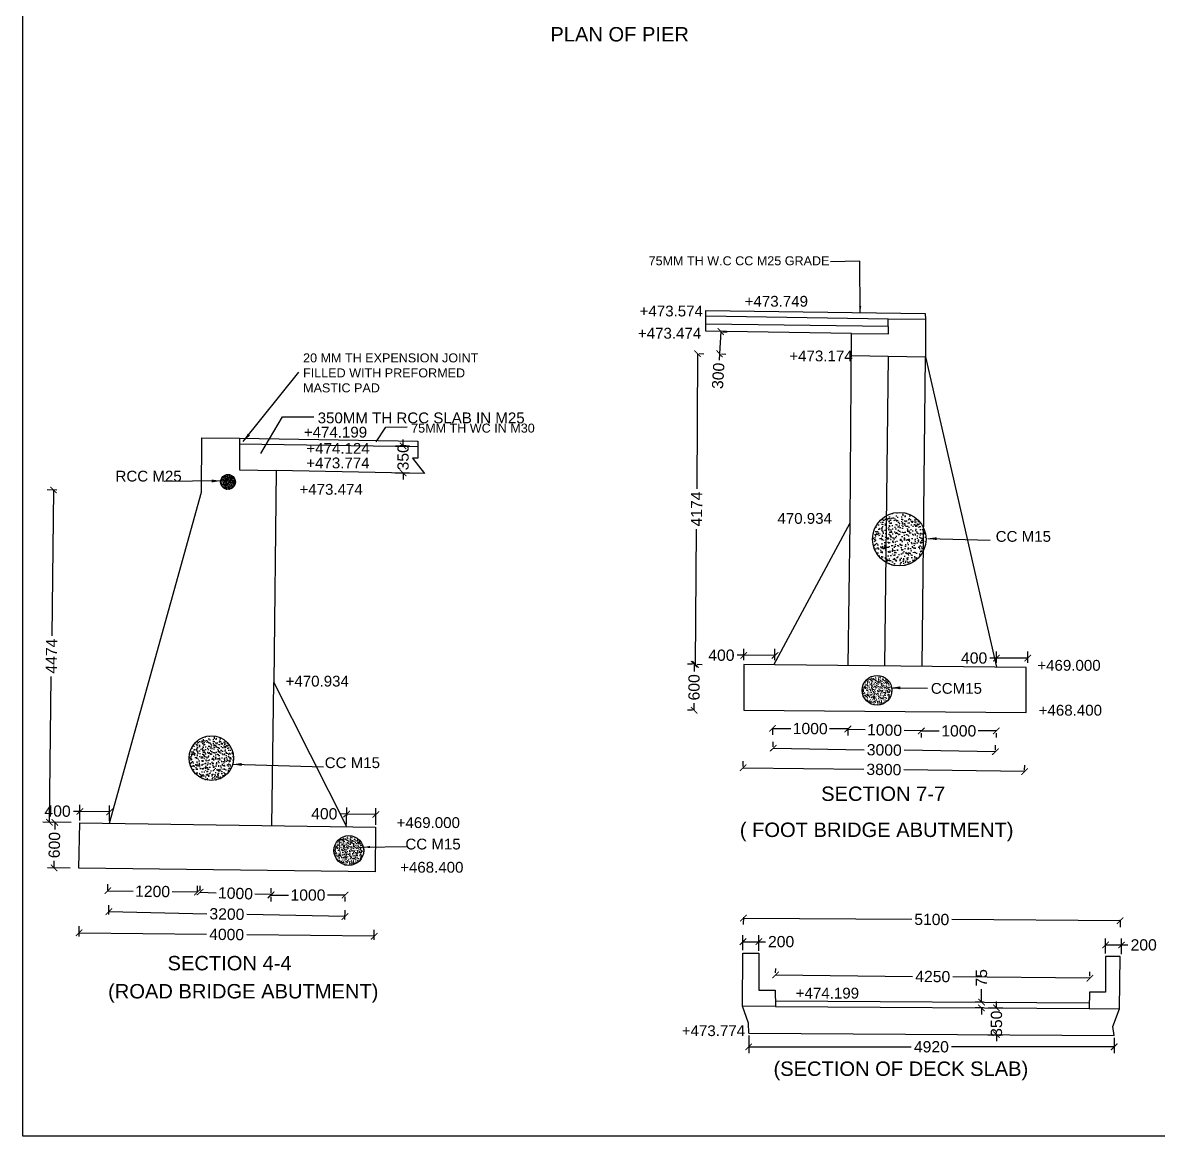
# Model space of a CAD drawing. Header units: inches. Extents: x 19380.6 to 19470.2, y 19430.7 to 19493.1.
# Drawn here: x 19380.55 to 19412.11, y 19430.69 to 19461.63 of the extents above; entities that cross this region are included whole.
import ezdxf

# ---------------------------------------------------------------- set-up
doc = ezdxf.new("R2010")
doc.units = ezdxf.units.IN
doc.header["$MEASUREMENT"] = 0
doc.layers.add('DRAWING', color=7, linetype='Continuous')
doc.layers.get('0').off()
doc.styles.get("Standard").update_dxf_attribs({"font": 'arial.ttf'})
doc.dimstyles.get("Standard").update_dxf_attribs({"dimtxt": 0.18, "dimasz": 0.18, "dimexe": 0.18, "dimexo": 0.0625, "dimgap": 0.09, "dimtad": 0, "dimdec": 4, "dimzin": 0, "dimdsep": 46, "dimtxsty": 'Standard', "dimblk": 'ARCHTICK', "dimblk1": 'DOT', "dimblk2": 'ARCHTICK', "dimcen": 0.09, "dimadec": 0, "dimazin": 0, "dimtfac": 1, "dimtdec": 4, "dimtofl": 0, "dimtmove": 0, "dimatfit": 3, "dimfxl": 1, "dimtolj": 1, "dimtzin": 0, "dimarcsym": 0})

# ---------------------------------------------------------------- blocks, each defined once
blk = doc.blocks.new('_ArchTick')
at = {"color": 0, "linetype": 'ByBlock', "const_width": 0.15}
blk.add_lwpolyline([(-0.5, -0.5), (0.5, 0.5)], dxfattribs=at)
blk = doc.blocks.new('_Dot')
at = {"color": 0, "linetype": 'ByBlock', "lineweight": -2}
blk.add_line((-0.5, 0), (-1, 0), dxfattribs=at)
at = {"color": 0, "linetype": 'ByBlock', "const_width": 0.5}
blk.add_lwpolyline([(-0.25, 0, 1), (0.25, 0, 1)], format="xyb", close=True, dxfattribs=at)
blk = doc.blocks.new('*D21')
at = {"layer": 'Defpoints', "color": 0, "transparency": 16777216}
for p in [(19382.142, 19439.718), (19382.137, 19439.403), (19382.961, 19439.391)]:
    blk.add_point(p, dxfattribs=at)
at = {"layer": 'DRAWING', "color": 0, "lineweight": -2, "transparency": 16777216}
for p, q in [((19382.138, 19439.465), (19382.144, 19439.898)), ((19382.962, 19439.453), (19382.968, 19439.886)), ((19382.142, 19439.718), (19381.962, 19439.721)), ((19382.966, 19439.706), (19382.142, 19439.718))]:
    blk.add_line(p, q, dxfattribs=at)
at = {"layer": 'DRAWING', "color": 0, "lineweight": -2, "transparency": 16777216, "xscale": 0.18, "yscale": 0.18, "zscale": 0.18}
for p, rotation in [((19382.142, 19439.718), 179.1754990326444), ((19382.966, 19439.706), 359.1754990326443)]:
    blk.add_blockref('_ArchTick', p, dxfattribs=dict(at, rotation=rotation))
at = {"layer": 'DRAWING', "color": 0, "transparency": 16777216, "insert": (19381.521, 19439.727), "char_height": 0.3125, "attachment_point": 5, "rotation": 359.1755}
blk.add_mtext('\\A1;400', dxfattribs=at)
blk = doc.blocks.new('*D22')
at = {"layer": 'Defpoints', "color": 0, "transparency": 16777216}
for p in [(19382.943, 19436.793), (19389.507, 19436.798), (19389.504, 19436.657)]:
    blk.add_point(p, dxfattribs=at)
at = {"layer": 'DRAWING', "color": 0, "lineweight": -2, "transparency": 16777216}
for p, q in [((19382.944, 19436.855), (19382.949, 19437.114)), ((19382.946, 19436.934), (19385.671, 19436.878)), ((19389.507, 19436.798), (19386.782, 19436.855)), ((19389.506, 19436.719), (19389.511, 19436.978))]:
    blk.add_line(p, q, dxfattribs=at)
at = {"layer": 'DRAWING', "color": 0, "lineweight": -2, "transparency": 16777216, "xscale": 0.18, "yscale": 0.18, "zscale": 0.18}
for p, rotation in [((19382.946, 19436.934), 178.810373116368), ((19389.507, 19436.798), 358.8103731163679)]:
    blk.add_blockref('_ArchTick', p, dxfattribs=dict(at, rotation=rotation))
at = {"layer": 'DRAWING', "color": 0, "transparency": 16777216, "insert": (19386.226, 19436.866), "char_height": 0.3125, "attachment_point": 5, "rotation": 358.8104}
blk.add_mtext('\\A1;3200', dxfattribs=at)
blk = doc.blocks.new('*D23')
at = {"layer": 'Defpoints', "color": 0, "transparency": 16777216}
for p in [(19382.917, 19437.468), (19382.918, 19437.517), (19385.404, 19437.428)]:
    blk.add_point(p, dxfattribs=at)
at = {"layer": 'DRAWING', "color": 0, "lineweight": -2, "transparency": 16777216}
for p, q in [((19382.918, 19437.531), (19382.921, 19437.697)), ((19385.405, 19437.49), (19385.407, 19437.656)), ((19382.918, 19437.517), (19383.62, 19437.505)), ((19385.405, 19437.476), (19384.703, 19437.487))]:
    blk.add_line(p, q, dxfattribs=at)
at = {"layer": 'DRAWING', "color": 0, "lineweight": -2, "transparency": 16777216, "xscale": 0.18, "yscale": 0.18, "zscale": 0.18}
for p, rotation in [((19382.918, 19437.517), 179.0646402723451), ((19385.405, 19437.476), 359.0646402723451)]:
    blk.add_blockref('_ArchTick', p, dxfattribs=dict(at, rotation=rotation))
at = {"layer": 'DRAWING', "color": 0, "transparency": 16777216, "insert": (19384.161, 19437.496), "char_height": 0.3125, "attachment_point": 5, "rotation": 359.0646}
blk.add_mtext('\\A1;1200', dxfattribs=at)
blk = doc.blocks.new('*D24')
at = {"layer": 'Defpoints', "color": 0, "transparency": 16777216}
for p in [(19385.478, 19437.462), (19387.45, 19437.407), (19387.45, 19437.394)]:
    blk.add_point(p, dxfattribs=at)
at = {"layer": 'DRAWING', "color": 0, "lineweight": -2, "transparency": 16777216}
for p, q in [((19385.48, 19437.525), (19385.485, 19437.656)), ((19385.479, 19437.476), (19385.924, 19437.461)), ((19387.45, 19437.407), (19387.006, 19437.423)), ((19387.452, 19437.456), (19387.457, 19437.587))]:
    blk.add_line(p, q, dxfattribs=at)
at = {"layer": 'DRAWING', "color": 0, "lineweight": -2, "transparency": 16777216, "xscale": 0.18, "yscale": 0.18, "zscale": 0.18}
for p, rotation in [((19385.479, 19437.476), 178.0091201703895), ((19387.45, 19437.407), 358.0091201703896)]:
    blk.add_blockref('_ArchTick', p, dxfattribs=dict(at, rotation=rotation))
at = {"layer": 'DRAWING', "color": 0, "transparency": 16777216, "insert": (19386.465, 19437.442), "char_height": 0.3125, "attachment_point": 5, "rotation": 358.0091}
blk.add_mtext('\\A1;1000', dxfattribs=at)
blk = doc.blocks.new('*D25')
at = {"layer": 'Defpoints', "color": 0, "transparency": 16777216}
for p in [(19387.45, 19437.407), (19389.507, 19437.407), (19389.507, 19437.394)]:
    blk.add_point(p, dxfattribs=at)
at = {"layer": 'DRAWING', "color": 0, "lineweight": -2, "transparency": 16777216}
for p, q in [((19387.45, 19437.394), (19387.937, 19437.394)), ((19387.45, 19437.345), (19387.45, 19437.214)), ((19389.507, 19437.394), (19389.02, 19437.394)), ((19389.507, 19437.345), (19389.507, 19437.214))]:
    blk.add_line(p, q, dxfattribs=at)
at = {"layer": 'DRAWING', "color": 0, "lineweight": -2, "transparency": 16777216, "xscale": 0.18, "yscale": 0.18, "zscale": 0.18, "rotation": 180}
blk.add_blockref('_ArchTick', (19387.45, 19437.394), dxfattribs=at)
at = {"layer": 'DRAWING', "color": 0, "lineweight": -2, "transparency": 16777216, "xscale": 0.18, "yscale": 0.18, "zscale": 0.18}
blk.add_blockref('_ArchTick', (19389.507, 19437.394), dxfattribs=at)
at = {"layer": 'DRAWING', "color": 0, "transparency": 16777216, "insert": (19388.479, 19437.394), "char_height": 0.3125, "attachment_point": 5}
blk.add_mtext('\\A1;1000', dxfattribs=at)
blk = doc.blocks.new('*D26')
at = {"layer": 'Defpoints', "color": 0, "transparency": 16777216}
for p in [(19382.117, 19436.184), (19390.316, 19436.088), (19390.318, 19436.251)]:
    blk.add_point(p, dxfattribs=at)
at = {"layer": 'DRAWING', "color": 0, "lineweight": -2, "transparency": 16777216}
for p, q in [((19382.118, 19436.246), (19382.121, 19436.527)), ((19390.317, 19436.151), (19390.32, 19436.431)), ((19382.119, 19436.347), (19385.656, 19436.305)), ((19390.318, 19436.251), (19386.781, 19436.292))]:
    blk.add_line(p, q, dxfattribs=at)
at = {"layer": 'DRAWING', "color": 0, "lineweight": -2, "transparency": 16777216, "xscale": 0.18, "yscale": 0.18, "zscale": 0.18}
for p, rotation in [((19382.119, 19436.347), 179.3317966037083), ((19390.318, 19436.251), 359.3317966037083)]:
    blk.add_blockref('_ArchTick', p, dxfattribs=dict(at, rotation=rotation))
at = {"layer": 'DRAWING', "color": 0, "transparency": 16777216, "insert": (19386.219, 19436.299), "char_height": 0.3125, "attachment_point": 5, "rotation": 359.3318}
blk.add_mtext('\\A1;4000', dxfattribs=at)
blk = doc.blocks.new('*D30')
at = {"layer": 'Defpoints', "color": 0, "transparency": 16777216}
for p in [(19400.569, 19440.908), (19408.392, 19440.802), (19408.393, 19440.827)]:
    blk.add_point(p, dxfattribs=at)
at = {"layer": 'DRAWING', "color": 0, "lineweight": -2, "transparency": 16777216}
for p, q in [((19400.57, 19440.971), (19400.572, 19441.114)), ((19400.57, 19440.934), (19403.925, 19440.888)), ((19408.393, 19440.827), (19405.037, 19440.873)), ((19408.393, 19440.864), (19408.395, 19441.007))]:
    blk.add_line(p, q, dxfattribs=at)
at = {"layer": 'DRAWING', "color": 0, "lineweight": -2, "transparency": 16777216, "xscale": 0.18, "yscale": 0.18, "zscale": 0.18}
for p, rotation in [((19400.57, 19440.934), 179.2195809644938), ((19408.393, 19440.827), 359.2195809644938)]:
    blk.add_blockref('_ArchTick', p, dxfattribs=dict(at, rotation=rotation))
at = {"layer": 'DRAWING', "color": 0, "transparency": 16777216, "insert": (19404.481, 19440.881), "char_height": 0.3125, "attachment_point": 5, "rotation": 359.2196}
blk.add_mtext('\\A1;3800', dxfattribs=at)
blk = doc.blocks.new('*D31')
at = {"layer": 'Defpoints', "color": 0, "transparency": 16777216}
for p in [(19401.404, 19441.473), (19401.404, 19441.454), (19407.579, 19441.358)]:
    blk.add_point(p, dxfattribs=at)
at = {"layer": 'DRAWING', "color": 0, "lineweight": -2, "transparency": 16777216}
for p, q in [((19401.404, 19441.473), (19403.936, 19441.434)), ((19401.405, 19441.517), (19401.407, 19441.653)), ((19407.58, 19441.421), (19407.582, 19441.557)), ((19407.579, 19441.377), (19405.048, 19441.417))]:
    blk.add_line(p, q, dxfattribs=at)
at = {"layer": 'DRAWING', "color": 0, "lineweight": -2, "transparency": 16777216, "xscale": 0.18, "yscale": 0.18, "zscale": 0.18}
for p, rotation in [((19401.404, 19441.473), 179.1097514118381), ((19407.579, 19441.377), 359.1097514118381)]:
    blk.add_blockref('_ArchTick', p, dxfattribs=dict(at, rotation=rotation))
at = {"layer": 'DRAWING', "color": 0, "transparency": 16777216, "insert": (19404.492, 19441.425), "char_height": 0.3125, "attachment_point": 5, "rotation": 359.1098}
blk.add_mtext('\\A1;3000', dxfattribs=at)
blk = doc.blocks.new('*D32')
at = {"layer": 'Defpoints', "color": 0, "transparency": 16777216}
for p in [(19401.387, 19442.083), (19403.482, 19442.066), (19403.481, 19442.009)]:
    blk.add_point(p, dxfattribs=at)
at = {"layer": 'DRAWING', "color": 0, "lineweight": -2, "transparency": 16777216}
for p, q in [((19401.387, 19442.021), (19401.385, 19441.846)), ((19401.387, 19442.026), (19401.893, 19442.022)), ((19403.481, 19442.009), (19402.975, 19442.013)), ((19403.481, 19442.004), (19403.48, 19441.829))]:
    blk.add_line(p, q, dxfattribs=at)
at = {"layer": 'DRAWING', "color": 0, "lineweight": -2, "transparency": 16777216, "xscale": 0.18, "yscale": 0.18, "zscale": 0.18}
for p, rotation in [((19401.387, 19442.026), 179.5348240702761), ((19403.481, 19442.009), 359.5348240702762)]:
    blk.add_blockref('_ArchTick', p, dxfattribs=dict(at, rotation=rotation))
at = {"layer": 'DRAWING', "color": 0, "transparency": 16777216, "insert": (19402.434, 19442.018), "char_height": 0.3125, "attachment_point": 5, "rotation": 359.5348}
blk.add_mtext('\\A1;1000', dxfattribs=at)
blk = doc.blocks.new('*D33')
at = {"layer": 'Defpoints', "color": 0, "transparency": 16777216}
for p in [(19403.482, 19442.009), (19405.52, 19441.958), (19405.52, 19441.953)]:
    blk.add_point(p, dxfattribs=at)
at = {"layer": 'DRAWING', "color": 0, "lineweight": -2, "transparency": 16777216}
for p, q in [((19403.48, 19441.947), (19403.477, 19441.824)), ((19403.482, 19442.004), (19403.96, 19441.992)), ((19405.52, 19441.953), (19405.042, 19441.965)), ((19405.518, 19441.896), (19405.515, 19441.773))]:
    blk.add_line(p, q, dxfattribs=at)
at = {"layer": 'DRAWING', "color": 0, "lineweight": -2, "transparency": 16777216, "xscale": 0.18, "yscale": 0.18, "zscale": 0.18}
for p, rotation in [((19403.482, 19442.004), 178.5637759993777), ((19405.52, 19441.953), 358.5637759993777)]:
    blk.add_blockref('_ArchTick', p, dxfattribs=dict(at, rotation=rotation))
at = {"layer": 'DRAWING', "color": 0, "transparency": 16777216, "insert": (19404.501, 19441.979), "char_height": 0.3125, "attachment_point": 5, "rotation": 358.5638}
blk.add_mtext('\\A1;1000', dxfattribs=at)
blk = doc.blocks.new('*D34')
at = {"layer": 'Defpoints', "color": 0, "transparency": 16777216}
for p in [(19405.52, 19441.958), (19407.606, 19441.958), (19407.606, 19441.954)]:
    blk.add_point(p, dxfattribs=at)
at = {"layer": 'DRAWING', "color": 0, "lineweight": -2, "transparency": 16777216}
for p, q in [((19405.52, 19441.954), (19406.022, 19441.954)), ((19405.52, 19441.896), (19405.52, 19441.774)), ((19407.606, 19441.954), (19407.105, 19441.954)), ((19407.606, 19441.896), (19407.606, 19441.774))]:
    blk.add_line(p, q, dxfattribs=at)
at = {"layer": 'DRAWING', "color": 0, "lineweight": -2, "transparency": 16777216, "xscale": 0.18, "yscale": 0.18, "zscale": 0.18, "rotation": 180}
blk.add_blockref('_ArchTick', (19405.52, 19441.954), dxfattribs=at)
at = {"layer": 'DRAWING', "color": 0, "lineweight": -2, "transparency": 16777216, "xscale": 0.18, "yscale": 0.18, "zscale": 0.18}
blk.add_blockref('_ArchTick', (19407.606, 19441.954), dxfattribs=at)
at = {"layer": 'DRAWING', "color": 0, "transparency": 16777216, "insert": (19406.563, 19441.954), "char_height": 0.3125, "attachment_point": 5}
blk.add_mtext('\\A1;1000', dxfattribs=at)
blk = doc.blocks.new('*D35')
at = {"layer": 'Defpoints', "color": 0, "transparency": 16777216}
for p in [(19399.282, 19452.435), (19399.228, 19443.805), (19399.25, 19443.805)]:
    blk.add_point(p, dxfattribs=at)
at = {"layer": 'DRAWING', "color": 0, "lineweight": -2, "transparency": 16777216}
for p, q in [((19399.303, 19452.435), (19399.28, 19448.682)), ((19399.345, 19452.435), (19399.483, 19452.434)), ((19399.25, 19443.805), (19399.273, 19447.558)), ((19399.291, 19443.805), (19399.43, 19443.804))]:
    blk.add_line(p, q, dxfattribs=at)
at = {"layer": 'DRAWING', "color": 0, "lineweight": -2, "transparency": 16777216, "xscale": 0.18, "yscale": 0.18, "zscale": 0.18}
for p, rotation in [((19399.303, 19452.435), 89.64424861213446), ((19399.25, 19443.805), 269.6442486121344)]:
    blk.add_blockref('_ArchTick', p, dxfattribs=dict(at, rotation=rotation))
at = {"layer": 'DRAWING', "color": 0, "transparency": 16777216, "insert": (19399.276, 19448.12), "char_height": 0.3125, "attachment_point": 5, "rotation": 89.6442}
blk.add_mtext('\\A1;4174', dxfattribs=at)
blk = doc.blocks.new('*D36')
at = {"layer": 'Defpoints', "color": 0, "transparency": 16777216}
for p in [(19399.228, 19443.805), (19399.207, 19442.527), (19399.228, 19442.527)]:
    blk.add_point(p, dxfattribs=at)
at = {"layer": 'DRAWING', "color": 0, "lineweight": -2, "transparency": 16777216}
for p, q in [((19399.166, 19443.805), (19399.027, 19443.805)), ((19399.207, 19443.805), (19399.207, 19443.601)), ((19399.207, 19442.527), (19399.207, 19442.73)), ((19399.166, 19442.527), (19399.027, 19442.527))]:
    blk.add_line(p, q, dxfattribs=at)
at = {"layer": 'DRAWING', "color": 0, "lineweight": -2, "transparency": 16777216, "xscale": 0.18, "yscale": 0.18, "zscale": 0.18}
for p, rotation in [((19399.207, 19443.805), 90), ((19399.207, 19442.527), 270)]:
    blk.add_blockref('_ArchTick', p, dxfattribs=dict(at, rotation=rotation))
at = {"layer": 'DRAWING', "color": 0, "transparency": 16777216, "insert": (19399.207, 19443.166), "char_height": 0.3125, "attachment_point": 5, "rotation": 90}
blk.add_mtext('\\A1;600', dxfattribs=at)
blk = doc.blocks.new('*D37')
at = {"layer": 'Defpoints', "color": 0, "transparency": 16777216}
for p in [(19389.553, 19439.644), (19389.548, 19439.296), (19390.359, 19439.284)]:
    blk.add_point(p, dxfattribs=at)
at = {"layer": 'DRAWING', "color": 0, "lineweight": -2, "transparency": 16777216}
for p, q in [((19389.553, 19439.644), (19389.373, 19439.647)), ((19389.549, 19439.358), (19389.556, 19439.824)), ((19390.364, 19439.632), (19389.553, 19439.644)), ((19390.36, 19439.347), (19390.366, 19439.812))]:
    blk.add_line(p, q, dxfattribs=at)
at = {"layer": 'DRAWING', "color": 0, "lineweight": -2, "transparency": 16777216, "xscale": 0.18, "yscale": 0.18, "zscale": 0.18}
for p, rotation in [((19389.553, 19439.644), 179.175499032574), ((19390.364, 19439.632), 359.175499032574)]:
    blk.add_blockref('_ArchTick', p, dxfattribs=dict(at, rotation=rotation))
at = {"layer": 'DRAWING', "color": 0, "transparency": 16777216, "insert": (19388.932, 19439.653), "char_height": 0.3125, "attachment_point": 5, "rotation": 359.1755}
blk.add_mtext('\\A1;400', dxfattribs=at)
blk = doc.blocks.new('*D38')
at = {"layer": 'Defpoints', "color": 0, "transparency": 16777216}
for p in [(19381.957, 19439.406), (19381.422, 19438.151), (19381.935, 19438.142)]:
    blk.add_point(p, dxfattribs=at)
at = {"layer": 'DRAWING', "color": 0, "lineweight": -2, "transparency": 16777216}
for p, q in [((19381.895, 19439.407), (19381.264, 19439.418)), ((19381.444, 19439.415), (19381.441, 19439.218)), ((19381.422, 19438.151), (19381.425, 19438.347)), ((19381.873, 19438.143), (19381.242, 19438.154))]:
    blk.add_line(p, q, dxfattribs=at)
at = {"layer": 'DRAWING', "color": 0, "lineweight": -2, "transparency": 16777216, "xscale": 0.18, "yscale": 0.18, "zscale": 0.18}
for p, rotation in [((19381.444, 19439.415), 89.00129749932832), ((19381.422, 19438.151), 269.0012974993284)]:
    blk.add_blockref('_ArchTick', p, dxfattribs=dict(at, rotation=rotation))
at = {"layer": 'DRAWING', "color": 0, "transparency": 16777216, "insert": (19381.433, 19438.783), "char_height": 0.3125, "attachment_point": 5, "rotation": 89.0013}
blk.add_mtext('\\A1;600', dxfattribs=at)
blk = doc.blocks.new('*D39')
at = {"layer": 'Defpoints', "color": 0, "transparency": 16777216}
for p in [(19381.408, 19448.647), (19381.558, 19448.645), (19381.444, 19439.415)]:
    blk.add_point(p, dxfattribs=at)
at = {"layer": 'DRAWING', "color": 0, "lineweight": -2, "transparency": 16777216}
for p, q in [((19381.496, 19448.646), (19381.228, 19448.649)), ((19381.408, 19448.647), (19381.358, 19444.594)), ((19381.294, 19439.417), (19381.344, 19443.47)), ((19381.381, 19439.415), (19381.114, 19439.419))]:
    blk.add_line(p, q, dxfattribs=at)
at = {"layer": 'DRAWING', "color": 0, "lineweight": -2, "transparency": 16777216, "xscale": 0.18, "yscale": 0.18, "zscale": 0.18}
for p, rotation in [((19381.408, 19448.647), 89.29223064705093), ((19381.294, 19439.417), 269.2922306470509)]:
    blk.add_blockref('_ArchTick', p, dxfattribs=dict(at, rotation=rotation))
at = {"layer": 'DRAWING', "color": 0, "transparency": 16777216, "insert": (19381.351, 19444.032), "char_height": 0.3125, "attachment_point": 5, "rotation": 89.2922}
blk.add_mtext('\\A1;4474', dxfattribs=at)
blk = doc.blocks.new('*D40')
at = {"layer": 'Defpoints', "color": 0, "transparency": 16777216}
for p in [(19401.473, 19435.175), (19410.206, 19435.085), (19410.206, 19435.082)]:
    blk.add_point(p, dxfattribs=at)
at = {"layer": 'DRAWING', "color": 0, "lineweight": -2, "transparency": 16777216}
for p, q in [((19401.473, 19435.178), (19405.278, 19435.137)), ((19401.474, 19435.238), (19401.475, 19435.358)), ((19410.206, 19435.085), (19406.402, 19435.125)), ((19410.207, 19435.144), (19410.208, 19435.265))]:
    blk.add_line(p, q, dxfattribs=at)
at = {"layer": 'DRAWING', "color": 0, "lineweight": -2, "transparency": 16777216, "xscale": 0.18, "yscale": 0.18, "zscale": 0.18}
for p, rotation in [((19401.473, 19435.178), 179.3865565274384), ((19410.206, 19435.085), 359.3865565274384)]:
    blk.add_blockref('_ArchTick', p, dxfattribs=dict(at, rotation=rotation))
at = {"layer": 'DRAWING', "color": 0, "transparency": 16777216, "insert": (19405.84, 19435.131), "char_height": 0.3125, "attachment_point": 5, "rotation": 359.3866}
blk.add_mtext('\\A1;4250', dxfattribs=at)
blk = doc.blocks.new('*D41')
at = {"layer": 'Defpoints', "color": 0, "transparency": 16777216}
for p in [(19400.577, 19436.755), (19400.578, 19436.843), (19411.047, 19436.768)]:
    blk.add_point(p, dxfattribs=at)
at = {"layer": 'DRAWING', "color": 0, "lineweight": -2, "transparency": 16777216}
for p, q in [((19400.577, 19436.781), (19400.576, 19436.575)), ((19400.577, 19436.755), (19405.255, 19436.721)), ((19411.046, 19436.68), (19406.368, 19436.713)), ((19411.046, 19436.705), (19411.045, 19436.5))]:
    blk.add_line(p, q, dxfattribs=at)
at = {"layer": 'DRAWING', "color": 0, "lineweight": -2, "transparency": 16777216, "xscale": 0.18, "yscale": 0.18, "zscale": 0.18}
for p, rotation in [((19400.577, 19436.755), 179.5888604092596), ((19411.046, 19436.68), 359.5888604092596)]:
    blk.add_blockref('_ArchTick', p, dxfattribs=dict(at, rotation=rotation))
at = {"layer": 'DRAWING', "color": 0, "transparency": 16777216, "insert": (19405.812, 19436.717), "char_height": 0.3125, "attachment_point": 5, "rotation": 359.5889}
blk.add_mtext('\\A1;5100', dxfattribs=at)
blk = doc.blocks.new('*D50')
at = {"layer": 'Defpoints', "color": 0, "transparency": 16777216}
for p in [(19399.945, 19453.049), (19399.908, 19452.432), (19399.914, 19452.432)]:
    blk.add_point(p, dxfattribs=at)
at = {"layer": 'DRAWING', "color": 0, "lineweight": -2, "transparency": 16777216}
for p, q in [((19399.95, 19453.049), (19399.914, 19452.432)), ((19400.007, 19453.045), (19400.13, 19453.038)), ((19399.914, 19452.432), (19399.903, 19452.252)), ((19399.971, 19452.428), (19400.093, 19452.421))]:
    blk.add_line(p, q, dxfattribs=at)
at = {"layer": 'DRAWING', "color": 0, "lineweight": -2, "transparency": 16777216, "xscale": 0.18, "yscale": 0.18, "zscale": 0.18}
for p, rotation in [((19399.95, 19453.049), 86.61812288117962), ((19399.914, 19452.432), 266.6181228811796)]:
    blk.add_blockref('_ArchTick', p, dxfattribs=dict(at, rotation=rotation))
at = {"layer": 'DRAWING', "color": 0, "transparency": 16777216, "insert": (19399.878, 19451.818), "char_height": 0.3125, "attachment_point": 5, "rotation": 86.6181}
blk.add_mtext('\\A1;300', dxfattribs=at)
blk = doc.blocks.new('*D52')
at = {"layer": 'Defpoints', "color": 0, "transparency": 16777216}
for p in [(19400.588, 19444.055), (19400.587, 19443.859), (19401.455, 19443.857)]:
    blk.add_point(p, dxfattribs=at)
at = {"layer": 'DRAWING', "color": 0, "lineweight": -2, "transparency": 16777216}
for p, q in [((19400.588, 19444.055), (19400.408, 19444.055)), ((19400.587, 19443.921), (19400.588, 19444.235)), ((19401.456, 19444.054), (19400.588, 19444.055)), ((19401.455, 19443.92), (19401.456, 19444.234))]:
    blk.add_line(p, q, dxfattribs=at)
at = {"layer": 'DRAWING', "color": 0, "lineweight": -2, "transparency": 16777216, "xscale": 0.18, "yscale": 0.18, "zscale": 0.18}
for p, rotation in [((19400.588, 19444.055), 179.9189094300263), ((19401.456, 19444.054), 359.9189094300263)]:
    blk.add_blockref('_ArchTick', p, dxfattribs=dict(at, rotation=rotation))
at = {"layer": 'DRAWING', "color": 0, "transparency": 16777216, "insert": (19399.967, 19444.056), "char_height": 0.3125, "attachment_point": 5, "rotation": 359.9189}
blk.add_mtext('\\A1;400', dxfattribs=at)
blk = doc.blocks.new('*D53')
at = {"layer": 'Defpoints', "color": 0, "transparency": 16777216}
for p in [(19407.61, 19443.979), (19407.61, 19443.782), (19408.478, 19443.781)]:
    blk.add_point(p, dxfattribs=at)
at = {"layer": 'DRAWING', "color": 0, "lineweight": -2, "transparency": 16777216}
for p, q in [((19407.61, 19443.979), (19407.43, 19443.979)), ((19407.61, 19443.845), (19407.611, 19444.159)), ((19408.478, 19443.977), (19407.61, 19443.979)), ((19408.478, 19443.843), (19408.479, 19444.157))]:
    blk.add_line(p, q, dxfattribs=at)
at = {"layer": 'DRAWING', "color": 0, "lineweight": -2, "transparency": 16777216, "xscale": 0.18, "yscale": 0.18, "zscale": 0.18}
for p, rotation in [((19407.61, 19443.979), 179.9189094300263), ((19408.478, 19443.977), 359.9189094300263)]:
    blk.add_blockref('_ArchTick', p, dxfattribs=dict(at, rotation=rotation))
at = {"layer": 'DRAWING', "color": 0, "transparency": 16777216, "insert": (19406.989, 19443.979), "char_height": 0.3125, "attachment_point": 5, "rotation": 359.9189}
blk.add_mtext('\\A1;400', dxfattribs=at)
blk = doc.blocks.new('*D123')
at = {"layer": 'Defpoints', "color": 0, "transparency": 16777216}
for p in [(19390.853, 19449.872), (19391.123, 19449.872), (19390.84, 19449.12)]:
    blk.add_point(p, dxfattribs=at)
at = {"layer": 'DRAWING', "color": 0, "lineweight": -2, "transparency": 16777216}
for p, q in [((19391.123, 19449.872), (19391.123, 19450.052)), ((19390.915, 19449.872), (19391.303, 19449.872)), ((19390.903, 19449.12), (19391.303, 19449.12)), ((19391.123, 19449.12), (19391.123, 19448.94))]:
    blk.add_line(p, q, dxfattribs=at)
at = {"layer": 'DRAWING', "color": 0, "lineweight": -2, "transparency": 16777216, "xscale": 0.18, "yscale": 0.18, "zscale": 0.18}
for p, rotation in [((19391.123, 19449.872), 270), ((19391.123, 19449.12), 90)]:
    blk.add_blockref('_ArchTick', p, dxfattribs=dict(at, rotation=rotation))
at = {"layer": 'DRAWING', "color": 0, "transparency": 16777216, "insert": (19391.123, 19449.556), "char_height": 0.3125, "attachment_point": 5, "rotation": 90}
blk.add_mtext('\\A1;350', dxfattribs=at)
blk = doc.blocks.new('*D124')
at = {"layer": 'Defpoints', "color": 0, "transparency": 16777216}
for p in [(19401.009, 19436.1), (19400.566, 19435.797), (19401.009, 19435.779)]:
    blk.add_point(p, dxfattribs=at)
at = {"layer": 'DRAWING', "color": 0, "lineweight": -2, "transparency": 16777216}
for p, q in [((19400.566, 19435.86), (19400.566, 19436.28)), ((19400.566, 19436.1), (19401.009, 19436.1)), ((19401.009, 19435.842), (19401.009, 19436.28)), ((19401.009, 19436.1), (19401.189, 19436.1))]:
    blk.add_line(p, q, dxfattribs=at)
at = {"layer": 'DRAWING', "color": 0, "lineweight": -2, "transparency": 16777216, "xscale": 0.18, "yscale": 0.18, "zscale": 0.18, "rotation": 180}
blk.add_blockref('_ArchTick', (19400.566, 19436.1), dxfattribs=at)
at = {"layer": 'DRAWING', "color": 0, "lineweight": -2, "transparency": 16777216, "xscale": 0.18, "yscale": 0.18, "zscale": 0.18}
blk.add_blockref('_ArchTick', (19401.009, 19436.1), dxfattribs=at)
at = {"layer": 'DRAWING', "color": 0, "transparency": 16777216, "insert": (19401.626, 19436.1), "char_height": 0.3125, "attachment_point": 5}
blk.add_mtext('\\A1;200', dxfattribs=at)
blk = doc.blocks.new('*D125')
at = {"layer": 'Defpoints', "color": 0, "transparency": 16777216}
for p in [(19411.083, 19436.009), (19410.64, 19435.705), (19411.083, 19435.687)]:
    blk.add_point(p, dxfattribs=at)
at = {"layer": 'DRAWING', "color": 0, "lineweight": -2, "transparency": 16777216}
for p, q in [((19410.64, 19435.768), (19410.64, 19436.189)), ((19411.083, 19435.75), (19411.083, 19436.189)), ((19410.64, 19436.009), (19411.083, 19436.009)), ((19411.083, 19436.009), (19411.263, 19436.009))]:
    blk.add_line(p, q, dxfattribs=at)
at = {"layer": 'DRAWING', "color": 0, "lineweight": -2, "transparency": 16777216, "xscale": 0.18, "yscale": 0.18, "zscale": 0.18, "rotation": 180}
blk.add_blockref('_ArchTick', (19410.64, 19436.009), dxfattribs=at)
at = {"layer": 'DRAWING', "color": 0, "lineweight": -2, "transparency": 16777216, "xscale": 0.18, "yscale": 0.18, "zscale": 0.18}
blk.add_blockref('_ArchTick', (19411.083, 19436.009), dxfattribs=at)
at = {"layer": 'DRAWING', "color": 0, "transparency": 16777216, "insert": (19411.701, 19436.009), "char_height": 0.3125, "attachment_point": 5}
blk.add_mtext('\\A1;200', dxfattribs=at)
blk = doc.blocks.new('*D126')
at = {"layer": 'Defpoints', "color": 0, "transparency": 16777216}
for p in [(19407.312, 19434.26), (19407.611, 19434.26), (19407.307, 19433.517)]:
    blk.add_point(p, dxfattribs=at)
at = {"layer": 'DRAWING', "color": 0, "lineweight": -2, "transparency": 16777216}
for p, q in [((19407.375, 19434.26), (19407.791, 19434.26)), ((19407.611, 19434.26), (19407.611, 19434.44)), ((19407.37, 19433.517), (19407.791, 19433.517)), ((19407.611, 19433.517), (19407.611, 19433.337))]:
    blk.add_line(p, q, dxfattribs=at)
at = {"layer": 'DRAWING', "color": 0, "lineweight": -2, "transparency": 16777216, "xscale": 0.18, "yscale": 0.18, "zscale": 0.18}
for p, rotation in [((19407.611, 19434.26), 270), ((19407.611, 19433.517), 90)]:
    blk.add_blockref('_ArchTick', p, dxfattribs=dict(at, rotation=rotation))
at = {"layer": 'DRAWING', "color": 0, "transparency": 16777216, "insert": (19407.611, 19433.821), "char_height": 0.3125, "attachment_point": 5, "rotation": 90}
blk.add_mtext('\\A1;350', dxfattribs=at)
blk = doc.blocks.new('*D127')
at = {"layer": 'Defpoints', "color": 0, "transparency": 16777216}
for p in [(19407.194, 19434.421), (19407.312, 19434.26), (19407.313, 19434.421)]:
    blk.add_point(p, dxfattribs=at)
at = {"layer": 'DRAWING', "color": 0, "lineweight": -2, "transparency": 16777216}
for p, q in [((19407.194, 19434.421), (19407.194, 19434.781)), ((19407.251, 19434.421), (19407.014, 19434.421)), ((19407.25, 19434.26), (19407.014, 19434.26)), ((19407.194, 19434.26), (19407.194, 19434.08))]:
    blk.add_line(p, q, dxfattribs=at)
at = {"layer": 'DRAWING', "color": 0, "lineweight": -2, "transparency": 16777216, "xscale": 0.18, "yscale": 0.18, "zscale": 0.18}
for p, rotation in [((19407.194, 19434.421), 270), ((19407.194, 19434.26), 90)]:
    blk.add_blockref('_ArchTick', p, dxfattribs=dict(at, rotation=rotation))
at = {"layer": 'DRAWING', "color": 0, "transparency": 16777216, "insert": (19407.194, 19435.095), "char_height": 0.3125, "attachment_point": 5, "rotation": 90}
blk.add_mtext('\\A1;75', dxfattribs=at)
blk = doc.blocks.new('*D128')
at = {"layer": 'Defpoints', "color": 0, "transparency": 16777216}
for p in [(19400.725, 19433.56), (19410.88, 19433.494), (19410.88, 19433.179)]:
    blk.add_point(p, dxfattribs=at)
at = {"layer": 'DRAWING', "color": 0, "lineweight": -2, "transparency": 16777216}
for p, q in [((19400.725, 19433.497), (19400.725, 19432.999)), ((19410.88, 19433.432), (19410.88, 19432.999)), ((19400.725, 19433.179), (19405.24, 19433.179)), ((19410.88, 19433.179), (19406.365, 19433.179))]:
    blk.add_line(p, q, dxfattribs=at)
at = {"layer": 'DRAWING', "color": 0, "lineweight": -2, "transparency": 16777216, "xscale": 0.18, "yscale": 0.18, "zscale": 0.18, "rotation": 180}
blk.add_blockref('_ArchTick', (19400.725, 19433.179), dxfattribs=at)
at = {"layer": 'DRAWING', "color": 0, "lineweight": -2, "transparency": 16777216, "xscale": 0.18, "yscale": 0.18, "zscale": 0.18}
blk.add_blockref('_ArchTick', (19410.88, 19433.179), dxfattribs=at)
at = {"layer": 'DRAWING', "color": 0, "transparency": 16777216, "insert": (19405.802, 19433.179), "char_height": 0.3125, "attachment_point": 5}
blk.add_mtext('\\A1;4920', dxfattribs=at)

msp = doc.modelspace()

# ---------------------------------------------------------------- hatches: boundary and pattern name
at = {"layer": 'DRAWING'}
h = msp.add_hatch(dxfattribs=at)
h.set_pattern_fill('AR-CONC', color=256, scale=0.01, style=0)
h.set_pattern_definition([(50, (0, 0), (0.07172601826, -0.0062752135), [0.0075, -0.0825]), (355, (0, 0), (-0.01387513336, 0.07521921337), [0.006, -0.066]), (100.4514, (0.00598, -0.00052), (0.05785093817, 0.0689439542), [0.006374019, -0.0701142112]), (46.1842, (0, 0.02), (0.10672410486, -0.01655190143), [0.01125, -0.12375]), (96.6356, (0.00889, 0.01862), (0.09346627055, 0.0974117871), [0.0095610288, -0.1051713]), (351.1842, (0, 0.02), (0.0934661945, 0.0974118601), [0.009, -0.099]), (21, (0.01, 0.015), (0.05969070521, -0.04026188907), [0.0075, -0.0825]), (326, (0.01, 0.015), (0.0243315332, 0.0725150045), [0.006, -0.066]), (71.4514, (0.014974, 0.011645), (0.08402226286, 0.03225304967), [0.006374019, -0.0701142112]), (37.5, (0, 0), (0.001215985532, 0.033289385383), [0, -0.0652, 0, -0.067, 0, -0.06625]), (7.5, (0, 0), (0.026306953744, 0.03944117119), [0, -0.0382, 0, -0.0637, 0, -0.02525]), (327.5, (-0.0223, 0), (0.053382243617, -0.002255487173), [0, -0.025, 0, -0.078, 0, -0.1035]), (317.5, (-0.0323, 0), (0.058318616934, 0.01001049823), [0, -0.0325, 0, -0.0518, 0, -0.0735])])
h.paths.add_polyline_path([(19386.46414, 19448.8716, 1), (19386.05125, 19448.8716, 1)])
h = msp.add_hatch(dxfattribs=at)
h.set_pattern_fill('AR-CONC', color=256, scale=0.036, style=0)
h.set_pattern_definition([(50, (-50385.61762, -50568.65618), (0.25821366574, -0.0225907686), [0.027, -0.297]), (355, (-50385.61762, -50568.65618), (-0.0499504801, 0.2707891681), [0.0216, -0.2376]), (100.4514, (-50385.5961, -50568.65806), (0.2082633774, 0.24819823514), [0.0229464684, -0.2524111603]), (46.1842, (-50385.61762, -50568.58418), (0.3842067775, -0.0595868452), [0.0405, -0.4455]), (96.6356, (-50385.5856, -50568.58915), (0.336478574, 0.3506824335), [0.0344197037, -0.37861668]), (351.1842, (-50385.6176, -50568.5842), (0.3364783002, 0.3506826963), [0.0324, -0.3564]), (21, (-50385.58162, -50568.60218), (0.21488653876, -0.14494280064), [0.027, -0.297]), (326, (-50385.58162, -50568.60218), (0.0875935195, 0.2610540162), [0.0216, -0.2376]), (71.4514, (-50385.5637, -50568.61426), (0.3024801463, 0.1161109788), [0.0229464684, -0.2524111603]), (37.5, (-50385.61762, -50568.65618), (0.00437754791, 0.11984178738), [0, -0.23472, 0, -0.2412, 0, -0.2385]), (7.5, (-50385.61762, -50568.65618), (0.09470503348, 0.14198821628), [0, -0.13752, 0, -0.22932, 0, -0.0909]), (327.5, (-50385.6979, -50568.65618), (0.19217607702, -0.00811975382), [0, -0.09, 0, -0.2808, 0, -0.3726]), (317.5, (-50385.7339, -50568.65618), (0.20994702096, 0.03603779364), [0, -0.117, 0, -0.18648, 0, -0.2646])])
h.paths.add_polyline_path([(19405.65329, 19447.2816, 1), (19404.16687, 19447.2816, 1)])
h = msp.add_hatch(dxfattribs=at)
h.set_pattern_fill('AR-CONC', color=256, scale=0.02, style=0)
h.set_pattern_definition([(50, (-19368.2245, -19454.66029), (0.14345203652, -0.012550427), [0.015, -0.165]), (355, (-19368.2245, -19454.66029), (-0.02775026672, 0.15043842674), [0.012, -0.132]), (100.4514, (-19368.21255, -19454.66133), (0.11570187634, 0.1378879084), [0.012748038, -0.1402284224]), (46.1842, (-19368.2245, -19454.62029), (0.2134482097, -0.03310380287), [0.0225, -0.2475]), (96.6356, (-19368.20672, -19454.62305), (0.1869325411, 0.1948235742), [0.0191220576, -0.2103426]), (351.1842, (-19368.2245, -19454.62029), (0.186932389, 0.1948237202), [0.018, -0.198]), (21, (-19368.2045, -19454.63029), (0.11938141042, -0.08052377813), [0.015, -0.165]), (326, (-19368.2045, -19454.63029), (0.0486630664, 0.145030009), [0.012, -0.132]), (71.4514, (-19368.19455, -19454.637), (0.1680445257, 0.06450609934), [0.012748038, -0.1402284224]), (37.5, (-19368.224503, -19454.660287), (0.002431971063, 0.066578770766), [0, -0.1304, 0, -0.134, 0, -0.1325]), (7.5, (-19368.2245, -19454.66029), (0.05261390749, 0.07888234238), [0, -0.0764, 0, -0.1274, 0, -0.0505]), (327.5, (-19368.269103, -19454.660287), (0.106764487234, -0.004510974347), [0, -0.05, 0, -0.156, 0, -0.207]), (317.5, (-19368.2891, -19454.66029), (0.11663723387, 0.02002099647), [0, -0.065, 0, -0.1036, 0, -0.147])])
h.paths.add_polyline_path([(19404.70378, 19443.08292, 1), (19403.87799, 19443.08292, 1)])
h = msp.add_hatch(dxfattribs=at)
h.set_pattern_fill('AR-CONC', color=256, scale=0.03, style=0)
h.set_pattern_definition([(50, (-38772.97908, -38905.41647), (0.21517805478, -0.0188256405), [0.0225, -0.2475]), (355, (-38772.97908, -38905.41647), (-0.0416254001, 0.2256576401), [0.018, -0.198]), (100.4514, (-38772.96115, -38905.41804), (0.1735528145, 0.2068318626), [0.019122057, -0.2103426336]), (46.1842, (-38772.97908, -38905.35647), (0.3201723146, -0.0496557043), [0.03375, -0.37125]), (96.6356, (-38772.9524, -38905.3606), (0.2803988117, 0.2922353613), [0.0286830864, -0.3155139]), (351.1842, (-38772.97908, -38905.35647), (0.2803985835, 0.2922355803), [0.027, -0.297]), (21, (-38772.94908, -38905.37147), (0.17907211564, -0.1207856672), [0.0225, -0.2475]), (326, (-38772.94908, -38905.37147), (0.0729945996, 0.2175450135), [0.018, -0.198]), (71.4514, (-38772.93416, -38905.38153), (0.2520667886, 0.096759149), [0.019122057, -0.2103426336]), (37.5, (-38772.97908, -38905.41647), (0.003647956595, 0.09986815615), [0, -0.1956, 0, -0.201, 0, -0.19875]), (7.5, (-38772.97908, -38905.41647), (0.07892086123, 0.11832351356), [0, -0.1146, 0, -0.1911, 0, -0.07575]), (327.5, (-38773.04598, -38905.41647), (0.16014673085, -0.00676646152), [0, -0.075, 0, -0.234, 0, -0.3105]), (317.5, (-38773.07598, -38905.41647), (0.1749558508, 0.0300314947), [0, -0.0975, 0, -0.1554, 0, -0.2205])])
h.paths.add_polyline_path([(19386.41334, 19441.19835, 1), (19385.17466, 19441.19835, 1)])
h = msp.add_hatch(dxfattribs=at)
h.set_pattern_fill('AR-CONC', color=256, scale=0.02, style=0)
h.set_pattern_definition([(50, (-19382.9013, -19459.11078), (0.14345203652, -0.012550427), [0.015, -0.165]), (355, (-19382.9013, -19459.11078), (-0.02775026672, 0.15043842674), [0.012, -0.132]), (100.4514, (-19382.88934, -19459.11182), (0.11570187634, 0.1378879084), [0.012748038, -0.1402284224]), (46.1842, (-19382.9013, -19459.07078), (0.2134482097, -0.03310380287), [0.0225, -0.2475]), (96.6356, (-19382.8835, -19459.07354), (0.1869325411, 0.1948235742), [0.0191220576, -0.2103426]), (351.1842, (-19382.9013, -19459.07078), (0.186932389, 0.1948237202), [0.018, -0.198]), (21, (-19382.8813, -19459.08078), (0.11938141042, -0.08052377813), [0.015, -0.165]), (326, (-19382.8813, -19459.08078), (0.0486630664, 0.145030009), [0.012, -0.132]), (71.4514, (-19382.87135, -19459.08749), (0.1680445257, 0.06450609934), [0.012748038, -0.1402284224]), (37.5, (-19382.901295, -19459.110776), (0.002431971063, 0.066578770766), [0, -0.1304, 0, -0.134, 0, -0.1325]), (7.5, (-19382.901295, -19459.110776), (0.05261390749, 0.07888234238), [0, -0.0764, 0, -0.1274, 0, -0.0505]), (327.5, (-19382.945895, -19459.110776), (0.106764487234, -0.004510974347), [0, -0.05, 0, -0.156, 0, -0.207]), (317.5, (-19382.965895, -19459.11078), (0.11663723387, 0.02002099647), [0, -0.065, 0, -0.1036, 0, -0.147])])
h.paths.add_polyline_path([(19390.02699, 19438.63243, 1), (19389.2012, 19438.63243, 1)])

# ---------------------------------------------------------------- linework, layer by layer
for p, q in [((19387.16719, 19449.66162), (19387.77521, 19450.67579)), ((19387.77521, 19450.67579), (19388.64066, 19450.67579))]:
    msp.add_line(p, q, dxfattribs=at)
msp.add_lwpolyline([(19380.55232, 19493.09944), (19470.15397, 19493.09944), (19470.15397, 19430.69453), (19380.55232, 19430.69453)], close=True, dxfattribs=at)
for points in [[(19403.57919, 19452.99684), (19399.53399, 19453.05476), (19399.53399, 19453.63471), (19405.63284, 19453.5534), (19405.63987, 19453.39034)], [(19399.53399, 19453.48744), (19404.60505, 19453.40593)], [(19399.53399, 19453.26643), (19404.60747, 19453.1956)], [(19403.57919, 19452.99684), (19404.6099, 19452.98527), (19404.60505, 19453.40593), (19405.63987, 19453.39034), (19405.63811, 19452.34844), (19407.60995, 19443.72625)], [(19401.42113, 19443.79362), (19403.54201, 19447.7328), (19403.57919, 19452.99684)], [(19403.57486, 19452.38418), (19405.63811, 19452.34844)], [(19404.51177, 19443.75998), (19404.60649, 19452.36631)], [(19405.54358, 19443.74874), (19405.63811, 19452.34844)], [(19390.37378, 19449.98789), (19390.64314, 19450.38825), (19391.2351, 19450.39764)], [(19382.96115, 19439.39073), (19385.52076, 19448.58631), (19385.52785, 19450.099), (19386.58078, 19450.08508), (19386.58078, 19449.20418), (19387.5919, 19449.18993), (19387.52621, 19443.30385), (19389.54833, 19439.29593)], [(19386.58078, 19450.08508), (19391.53549, 19450.0081), (19391.53186, 19449.52925), (19391.38684, 19449.52925), (19391.72052, 19449.10737), (19387.5919, 19449.18993)], [(19386.58078, 19449.93324), (19391.53432, 19449.85401)], [(19403.48939, 19443.7711), (19403.54201, 19447.7328)], [(19400.5873, 19443.80269), (19400.58551, 19442.53556), (19408.43411, 19442.46223), (19408.43624, 19443.71726), (19400.5873, 19443.80269)], [(19387.47144, 19439.32582), (19387.52621, 19443.30385)], [(19382.11528, 19438.13889), (19382.13731, 19439.40258), (19390.35868, 19439.28427), (19390.34187, 19438.03788), (19382.11528, 19438.13889)], [(19400.72462, 19433.55974), (19400.72095, 19433.83802), (19400.55686, 19434.30738), (19400.56482, 19435.78442), (19401.00421, 19435.78205), (19401.00347, 19434.75295), (19401.46093, 19434.75262), (19401.46872, 19434.30068), (19400.55685, 19434.3056)], [(19400.72462, 19433.55974), (19410.88013, 19433.49423), (19410.84611, 19433.73974), (19411.02965, 19434.23744), (19411.04265, 19435.69249), (19410.63902, 19435.69249), (19410.63902, 19434.69369), (19410.19252, 19434.69369), (19410.18493, 19434.24007), (19411.02965, 19434.23744)], [(19401.46607, 19434.4546), (19410.18767, 19434.40422)], [(19401.46872, 19434.30068), (19410.18493, 19434.24007)]]:
    msp.add_lwpolyline(points, dxfattribs=at)
for centre, radius in [((19386.25769, 19448.8716), 0.20645), ((19404.91008, 19447.2816), 0.74321), ((19404.29088, 19443.08292), 0.41289), ((19385.794, 19441.19835), 0.61934), ((19389.61409, 19438.63243), 0.41289)]:
    msp.add_circle(centre, radius, dxfattribs=at)

# ---------------------------------------------------------------- texts
for s, height, p in [('PLAN OF PIER', 0.4, (19395.21418, 19461.1068)), ('+473.574', 0.3, (19397.6943, 19453.4684)), ('+473.749', 0.3, (19400.61324, 19453.73938)), ('+473.474', 0.3, (19397.64658, 19452.85226)), ('+473.174', 0.3, (19401.85424, 19452.22164)), ('+474.199', 0.3, (19388.36281, 19450.10369)), ('+474.124', 0.3, (19388.4348, 19449.65287)), ('+473.774', 0.3, (19388.43184, 19449.24942)), ('RCC M25', 0.3, (19383.13049, 19448.88195)), ('+473.474', 0.3, (19388.24213, 19448.51522)), ('470.934', 0.3, (19401.52399, 19447.70812)), ('CC M15', 0.3, (19407.58778, 19447.20785)), ('+469.000', 0.3, (19408.74507, 19443.62653)), ('+470.934', 0.3, (19387.8561, 19443.18728)), ('CCM15', 0.3, (19405.78661, 19442.98621)), ('+468.400', 0.3, (19408.78285, 19442.37961)), ('CC M15', 0.3, (19388.94435, 19440.92142)), ('SECTION 7-7', 0.4, (19402.73879, 19440.01038)), ('+469.000', 0.3, (19390.94225, 19439.25739)), ('( FOOT BRIDGE ABUTMENT)', 0.4, (19400.47837, 19439.00819)), ('CC M15', 0.3, (19391.18581, 19438.66147)), ('+468.400', 0.3, (19391.03968, 19438.01691)), ('SECTION 4-4', 0.4, (19384.57745, 19435.30426)), ('(ROAD BRIDGE ABUTMENT)', 0.4, (19382.9245, 19434.52364)), ('+474.199', 0.3, (19402.03259, 19434.52072)), ('+473.774', 0.3, (19398.8654, 19433.4774)), ('(SECTION OF DECK SLAB)', 0.4, (19401.41473, 19432.37239))]:
    msp.add_text(s, height=height, dxfattribs=at).set_placement(p)
at = {"layer": 'DRAWING', "attachment_point": 1}
for s, insert, char_height, width in [('75MM TH W.C CC M25 GRADE', (19397.94376, 19455.13933), 0.25, 4.7497365), ('20 MM TH EXPENSION JOINT \\PFILLED WITH PREFORMED \\PMASTIC PAD ', (19388.34315, 19452.44221), 0.25, 7.1569672), ('350MM TH RCC SLAB IN M25', (19388.74811, 19450.80042), 0.3, 7.1499109), ('75MM TH WC IN M30', (19391.34636, 19450.49177), 0.25, 4.7497365)]:
    msp.add_mtext(s, dxfattribs=dict(at, insert=insert, char_height=char_height, width=width))

# ---------------------------------------------------------------- dimensions: what is measured, and where the dimension line sits
at = {"layer": 'DRAWING'}
for p1, p2, distance, text, picture, middle in [((19399.94463, 19453.04888), (19399.90818, 19452.43208), 0.00563, '300', '*D50', (19399.87755, 19451.81824)), ((19399.28206, 19452.43497), (19399.22847, 19443.80496), 0.02117, '4174', '*D35', (19399.27644, 19448.11983)), ((19381.44398, 19439.41467), (19381.55801, 19448.64508), 0.15031, '4474', '*D39', (19381.3507, 19444.03173)), ((19401.4554, 19443.85727), (19400.58738, 19443.8585), -0.19649, '400', '*D52', (19399.96668, 19444.05587)), ((19408.47805, 19443.78083), (19407.61003, 19443.78206), -0.19649, '400', '*D53', (19406.98933, 19443.97943)), ((19399.22847, 19443.80496), (19399.22847, 19442.52657), -0.02122, '600', '*D36', (19399.20725, 19443.16576)), ((19401.38703, 19442.08304), (19403.48192, 19442.06603), -0.05669, '1000', '*D32', (19402.43402, 19442.01784)), ((19403.48191, 19442.00941), (19405.52004, 19441.95831), -0.00524, '1000', '*D33', (19404.50084, 19441.97862)), ((19405.52004, 19441.95831), (19407.60629, 19441.95831), -0.00443, '1000', '*D34', (19406.56316, 19441.95387)), ((19407.57886, 19441.35831), (19401.4041, 19441.45426), -0.01919, '3000', '*D31', (19404.49177, 19441.42547)), ((19400.56949, 19440.90836), (19408.39234, 19440.8018), 0.02558, '3800', '*D30', (19404.48126, 19440.88066)), ((19382.96115, 19439.39073), (19382.13731, 19439.40258), -0.31558, '400', '*D21', (19381.52094, 19439.72707)), ((19390.35868, 19439.28427), (19389.54833, 19439.29593), -0.34819, '400', '*D37', (19388.93242, 19439.65302)), ((19381.95734, 19439.40572), (19381.93531, 19438.14203), -0.51343, '600', '*D38', (19381.43297, 19438.78282)), ((19385.40375, 19437.42778), (19382.91722, 19437.46837), -0.04824, '1200', '*D23', (19384.16127, 19437.49631)), ((19385.47827, 19437.46248), (19387.4499, 19437.39395), 0.01352, '1000', '*D24', (19386.46455, 19437.44173)), ((19387.45037, 19437.40746), (19389.50725, 19437.40746), -0.01352, '1000', '*D25', (19388.47881, 19437.39395)), ((19382.94268, 19436.79294), (19389.50431, 19436.65668), 0.14149, '3200', '*D22', (19386.22643, 19436.86627)), ((19411.04652, 19436.76792), (19400.57786, 19436.84305), 0.088, '5100', '*D41', (19405.81156, 19436.71749)), ((19382.11713, 19436.18367), (19390.31616, 19436.08805), 0.16306, '4000', '*D26', (19386.21855, 19436.29891)), ((19401.47345, 19435.17505), (19410.20621, 19435.08155), 0.00299, '4250', '*D40', (19405.83986, 19435.1313))]:
    dim = msp.add_aligned_dim(p1=p1, p2=p2, distance=distance, text=text, dimstyle='Standard', override={"dimtxt": 0.3125, "dimblk1": 'ArchTick', "dimsah": 1}, dxfattribs=at)
    dim.commit()
    dim.dimension.update_dxf_attribs({"geometry": picture, "text_midpoint": middle})
for base, p1, p2, picture, middle in [((19391.12308, 19449.8721), (19390.8403, 19449.12006), (19390.85271, 19449.8721), '*D123', (19391.12308, 19449.55595)), ((19407.61147, 19434.26005), (19407.30703, 19433.51728), (19407.31219, 19434.26005), '*D126', (19407.61147, 19433.82087))]:
    dim = msp.add_linear_dim(base=base, p1=p1, p2=p2, angle=90, text='350', dimstyle='Standard', override={"dimtxt": 0.3125, "dimblk1": 'ArchTick', "dimsah": 1}, dxfattribs=at)
    dim.commit()
    dim.dimension.update_dxf_attribs({"geometry": picture, "text_midpoint": middle, "dimtype": 160})
for base, p1, p2, text, picture, middle in [((19401.00901, 19436.1005), (19400.56574, 19435.79722), (19401.00901, 19435.77903), '200', '*D124', (19401.62636, 19436.1005)), ((19411.0832, 19436.00856), (19410.63993, 19435.70529), (19411.0832, 19435.6871), '200', '*D125', (19411.70056, 19436.00856)), ((19410.88013, 19433.17896), (19400.72462, 19433.55974), (19410.88013, 19433.49423), '4920', '*D128', (19405.80237, 19433.17896))]:
    dim = msp.add_linear_dim(base=base, p1=p1, p2=p2, text=text, dimstyle='Standard', override={"dimtxt": 0.3125, "dimblk1": 'ArchTick', "dimsah": 1}, dxfattribs=at)
    dim.commit()
    dim.dimension.update_dxf_attribs({"geometry": picture, "text_midpoint": middle})
dim = msp.add_linear_dim(base=(19407.19425, 19434.42082), p1=(19407.31219, 19434.26005), p2=(19407.31312, 19434.42082), angle=90, text='75', dimstyle='Standard', override={"dimtxt": 0.3125, "dimblk1": 'ArchTick', "dimsah": 1}, dxfattribs=at)
dim.commit()
dim.dimension.update_dxf_attribs({"geometry": '*D127', "text_midpoint": (19407.19425, 19435.09454)})

# ---------------------------------------------------------------- leaders
for points, override in [([(19403.82416, 19453.57752), (19403.81562, 19455.00361), (19402.99438, 19454.98783)], {"dimgap": 0.09, "dimtad": 0}), ([(19386.68174, 19449.99296), (19388.22223, 19451.92061)], {"dimasz": 0.25, "dimgap": 0.09, "dimtad": 0}), ([(19386.05323, 19448.90017), (19384.47909, 19448.88195)], {"dimasz": 0.25}), ([(19405.70171, 19447.30073), (19407.43243, 19447.25316)], {"dimasz": 0.25}), ([(19404.68983, 19443.15432), (19405.69187, 19443.14061)], {"dimasz": 0.25}), ([(19386.38966, 19441.02871), (19388.90956, 19440.95944)], {"dimasz": 0.25}), ([(19390.01925, 19438.72607), (19391.21795, 19438.74835)], {"dimgap": 0.09, "dimtad": 0})]:
    msp.add_leader(points, dimstyle='Standard', override=override, dxfattribs=at)

doc.saveas('drawing.dxf')
